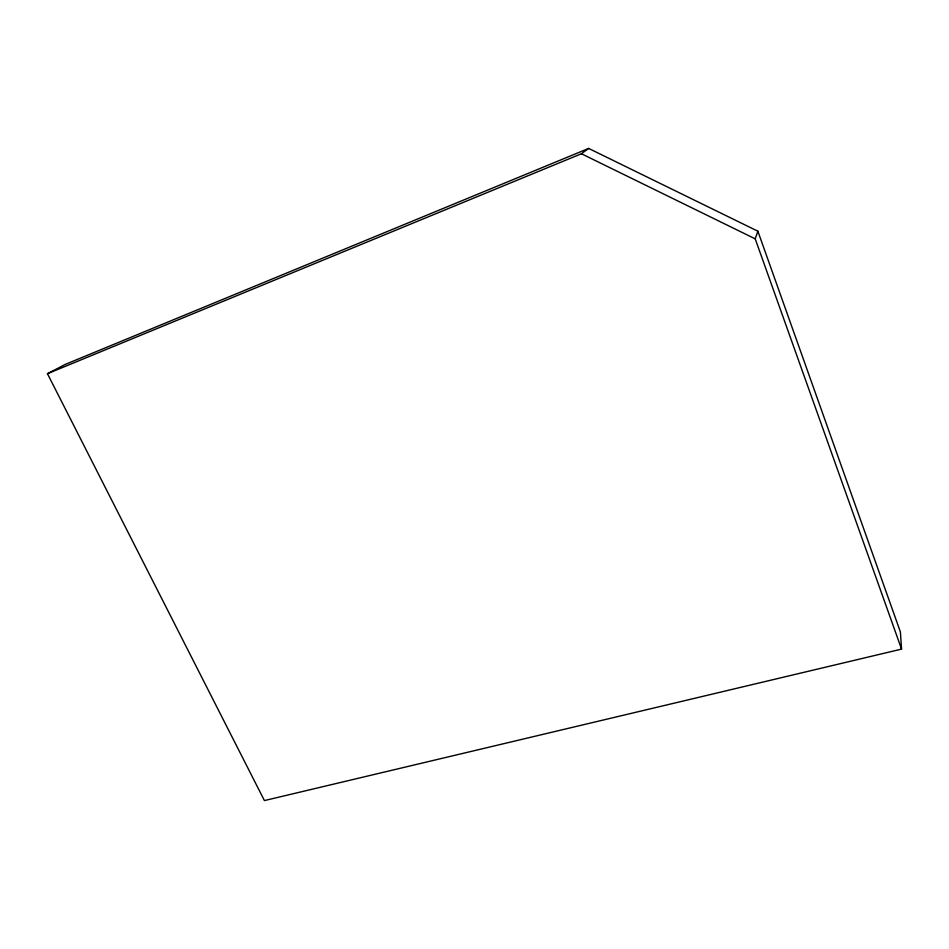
<?xml version="1.0" encoding="UTF-8"?>
<svg xmlns="http://www.w3.org/2000/svg" width="949" height="949" viewBox="0 0 949 949"><rect width="100%" height="100%" fill="white"/><g stroke="black" fill="none" stroke-linecap="round" stroke-linejoin="round"><path stroke-width="1.42" d="M901.55 649.116L755.214 238.851L757.871 231.2L588.641 148.424L65.398 364.345L47.45 373.704L264.415 800.576L901.55 649.116L900.399 631.951L757.871 231.2M47.45 373.704L581.417 153.75L588.641 148.424M581.417 153.75L755.214 238.851"/></g></svg>
